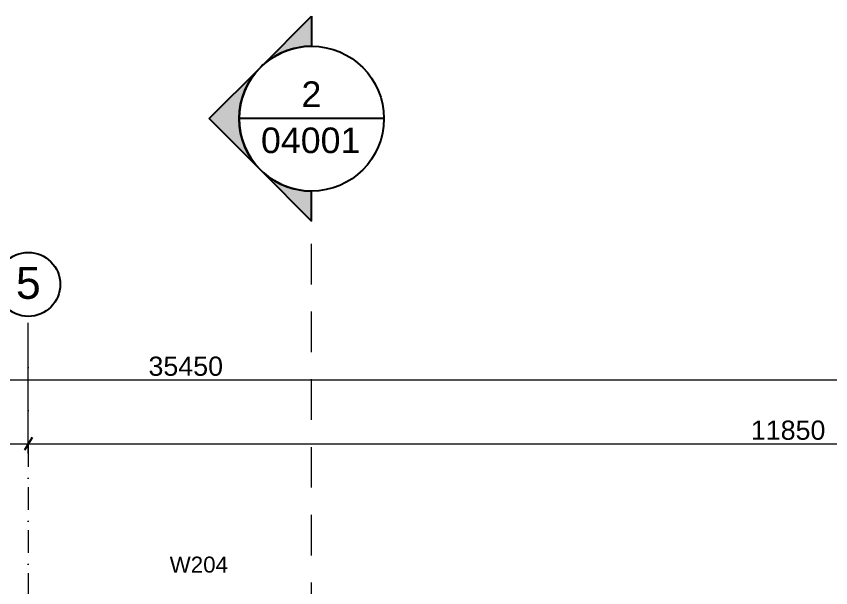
# Model space of a CAD drawing. Header units: millimetres. Extents: x -14278 to 103595, y -22378 to 34603.
# Drawn here: x 78146 to 84510, y -2117 to 2348 of the extents above; entities that cross this region are included whole.
import ezdxf
from ezdxf.enums import TextEntityAlignment as Align

# ---------------------------------------------------------------- set-up
doc = ezdxf.new("R2010")
doc.units = ezdxf.units.MM
doc.header["$MEASUREMENT"] = 0
doc.linetypes.add('Dot & Dashed', pattern=[335.138881, 176.388884, -88.194442, 0, -70.555556])
doc.linetypes.add('Long Dashed', pattern=[529.166651, 317.499995, -211.666656])
for name, color, linetype in [('A-Zz_20_10_90-T_TextWindow', 7, 'Continuous'), ('A-Zz_60_50_80-P_MarkerSection', 7, 'Continuous'), ('NewA-Zz_20_20-D_DimensionGrid', 7, 'Continuous'), ('NewA-Zz_35_40_80-M_GridStructural', 7, 'Continuous')]:
    doc.layers.add(name, color=color, linetype=linetype)
doc.styles.add('GENERATED_STYLE_1', font='')
doc.styles.get('GENERATED_STYLE_1').set_extended_font_data('Arial')
doc.dimstyles.new('GENERATED_STYLE__2', dxfattribs={"dimtxt": 150, "dimasz": 76, "dimexe": 0.18, "dimexo": 300, "dimgap": 0.09, "dimtad": 1, "dimtih": 1, "dimtoh": 1, "dimdec": 0, "dimzin": 0, "dimdsep": 46, "dimtxsty": 'GENERATED_STYLE_1', "dimblk": 'ARROWHEAD_2', "dimblk1": 'ARROWHEAD_2', "dimblk2": 'ARROWHEAD_2', "dimcen": 0.09, "dimclrd": 6, "dimclre": 6, "dimclrt": 7, "dimazin": 0, "dimtfac": 1, "dimtdec": 4, "dimtmove": 0, "dimatfit": 3, "dimfxl": 0, "dimtolj": 1, "dimtzin": 0, "dimarcsym": 0})

# ---------------------------------------------------------------- blocks, each defined once
blk = doc.blocks.new('Standard grid marker')
at = {"layer": 'NewA-Zz_35_40_80-M_GridStructural', "color": 6, "linetype": 'Dot & Dashed', "lineweight": 13}
for q in [(18130.8, 0), (0, 0)]:
    blk.add_line((1000, 0), q, dxfattribs=at)
at = {"layer": 'NewA-Zz_35_40_80-M_GridStructural', "linetype": 'Continuous'}
blk.add_circle((-250, 0), 250, dxfattribs=at)
at = {"layer": 'NewA-Zz_35_40_80-M_GridStructural', "color": 6, "linetype": 'Dot & Dashed', "lineweight": 13}
blk.add_point((1000, 0), dxfattribs=at)
blk.add_point((1000, 0), dxfattribs=at)
at = {"layer": 'NewA-Zz_35_40_80-M_GridStructural', "style": 'GENERATED_STYLE_1'}
blk.add_attdef('AC_MarkerText_1', text='', height=250, rotation=90, dxfattribs=at).set_placement((-250, 14.3), align=Align.MIDDLE_CENTER)
blk = doc.blocks.new('*D1028', base_point=(62039.5, -17767.3))
at = {"layer": 'NewA-Zz_20_20-D_DimensionGrid', "color": 6, "linetype": 'Continuous', "lineweight": 13}
for p, q in [((61739.5, -568.4), (61739.5, -297)), ((97189.5, -568.4), (97189.5, -297)), ((61690.6, -493.4), (61739.5, -493.4)), ((61739.5, -493.4), (97189.5, -493.4)), ((97189.5, -493.4), (97238.4, -493.4))]:
    blk.add_line(p, q, dxfattribs=at)
at = {"layer": 'NewA-Zz_20_20-D_DimensionGrid', "linetype": 'Continuous'}
for p, q in [((61768.4, -443.4), (61710.6, -543.4)), ((97160.6, -543.4), (97218.4, -443.4))]:
    blk.add_line(p, q, dxfattribs=at)
at = {"layer": 'NewA-Zz_20_20-D_DimensionGrid', "insert": (79178.5, -463.4), "char_height": 150, "attachment_point": 7, "style": 'GENERATED_STYLE_1'}
blk.add_mtext('\\A1;{\\fArial|b0|i0|c0|p34;35450}', dxfattribs=at)
blk = doc.blocks.new('ARROWHEAD_2')
at = {"color": 0, "linetype": 'Continuous', "lineweight": 0}
for p, q in [((0, 0), (-1, 0)), ((-0.378, -0.655), (0.378, 0.655))]:
    blk.add_line(p, q, dxfattribs=at)
blk = doc.blocks.new('*D1033', base_point=(62039.5, -17767.3))
at = {"layer": 'NewA-Zz_20_20-D_DimensionGrid', "color": 6, "linetype": 'Continuous', "lineweight": 13}
for p, q in [((70389.5, -1068.4), (70389.5, -47)), ((78239.5, -1068.4), (78239.5, -47)), ((70389.5, -993.4), (78239.5, -993.4))]:
    blk.add_line(p, q, dxfattribs=at)
at = {"layer": 'NewA-Zz_20_20-D_DimensionGrid', "linetype": 'Continuous'}
for p, q in [((70418.4, -943.4), (70360.6, -1043.4)), ((78268.4, -943.4), (78210.6, -1043.4))]:
    blk.add_line(p, q, dxfattribs=at)
at = {"layer": 'NewA-Zz_20_20-D_DimensionGrid', "insert": (74085.7, -963.4), "char_height": 150, "attachment_point": 7, "style": 'GENERATED_STYLE_1'}
blk.add_mtext('\\A1;{\\fArial|b0|i0|c0|p34;7850}', dxfattribs=at)
blk = doc.blocks.new('*D1034', base_point=(62039.5, -17767.3))
at = {"layer": 'NewA-Zz_20_20-D_DimensionGrid', "color": 6, "linetype": 'Continuous', "lineweight": 13}
for p, q in [((78239.5, -1068.4), (78239.5, -47)), ((90089.5, -1068.4), (90089.5, -47)), ((78239.5, -993.4), (90089.5, -993.4))]:
    blk.add_line(p, q, dxfattribs=at)
at = {"layer": 'NewA-Zz_20_20-D_DimensionGrid', "linetype": 'Continuous'}
for p, q in [((78268.4, -943.4), (78210.6, -1043.4)), ((90118.4, -943.4), (90060.6, -1043.4))]:
    blk.add_line(p, q, dxfattribs=at)
at = {"layer": 'NewA-Zz_20_20-D_DimensionGrid', "insert": (83886.1, -963.4), "char_height": 150, "attachment_point": 7, "style": 'GENERATED_STYLE_1'}
blk.add_mtext('\\A1;{\\fArial|b0|i0|c0|p34;11850}', dxfattribs=at)
blk = doc.blocks.new('Label_148_2', base_point=(79147.3, -1795.7))
at = {"layer": 'A-Zz_20_10_90-T_TextWindow', "insert": (79572.3, -1874.2), "char_height": 125, "attachment_point": 2, "style": 'GENERATED_STYLE_1'}
blk.add_mtext('\\fArial|b0|i0|c0|p34;W204\\fArial|b0|i0|c0|p34;\\fArial|b0|i0|c0|p34;\\fArial|b0|i0|c0|p34;\\fArial|b0|i0|c0|p34;\\fArial|b0|i0|c0|p34;\\fArial|b0|i0|c0|p34;\\fArial|b0|i0|c0|p34;\\fArial|b0|i0|c0|p34;\\fArial|b0|i0|c0|p34;\\fArial|b0|i0|c0|p34;\\fArial|b0|i0|c0|p34;\\fArial|b0|i0|c0|p34;\\fArial|b0|i0|c0|p34;\\fArial|b0|i0|c0|p34;\\fArial|b0|i0|c0|p34;\\fArial|b0|i0|c0|p34;\\fArial|b0|i0|c0|p34;\\fArial|b0|i0|c0|p34;\\fArial|b0|i0|c0|p34;\\fArial|b0|i0|c0|p34;\\fArial|b0|i0|c0|p34;\\fArial|b0|i0|c0|p34;\\fArial|b0|i0|c0|p34;\\fArial|b0|i0|c0|p34;\\fArial|b0|i0|c0|p34;\\fArial|b0|i0|c0|p34;\\fArial|b0|i0|c0|p34;\\fArial|b0|i0|c0|p34;\\fArial|b0|i0|c0|p34;}', dxfattribs=at)
blk = doc.blocks.new('Cutting Plane_22_2', base_point=(80453.2, -20036.2))
at = {"layer": 'A-Zz_60_50_80-P_MarkerSection', "linetype": 'Continuous'}
for points in [[(80453.2, 2348.1), (80453.2, 2113.7, 0.198912), (80053.2, 1948.1)], [(80053.2, 1948.1, 0.414214), (80053.2, 1148.1), (79653.2, 1548.1)], [(80453.2, 748.1), (80453.2, 982.4, -0.198912), (80053.2, 1148.1)]]:
    blk.add_hatch(color=256, dxfattribs=at).paths.add_polyline_path(points)
for p, q in [((80053.2, 1948.1), (80453.2, 2348.1)), ((80453.2, 2348.1), (80453.2, 2113.7)), ((79653.2, 1548.1), (80053.2, 1948.1)), ((80053.2, 1148.1), (79653.2, 1548.1)), ((81018.9, 1548.1), (79887.5, 1548.1)), ((80053.2, 1148.1), (80453.2, 748.1)), ((80453.2, 748.1), (80453.2, 982.4))]:
    blk.add_line(p, q, dxfattribs=at)
at = {"layer": 'A-Zz_60_50_80-P_MarkerSection', "color": 6, "linetype": 'Long Dashed', "lineweight": 13}
blk.add_line((80453.2, -3451.9), (80453.2, 748.1), dxfattribs=at)
at = {"layer": 'A-Zz_60_50_80-P_MarkerSection', "linetype": 'Continuous'}
blk.add_circle((80453.2, 1548.1), 565.7, dxfattribs=at)
for start, end in [(90, 135), (135, 225), (225, 270)]:
    blk.add_arc((80453.2, 1548.1), 565.7, start, end, dxfattribs=at)
at = {"layer": 'A-Zz_60_50_80-P_MarkerSection', "char_height": 200, "attachment_point": 9, "style": 'GENERATED_STYLE_1'}
for s, insert in [('\\A1;{\\fArial|b0|i0|c0|p34;2}', (80529.5, 1639.5)), ('\\A1;{\\fArial|b0|i0|c0|p34;04001}', (80834.6, 1276.1))]:
    blk.add_mtext(s, dxfattribs=dict(at, insert=insert))

msp = doc.modelspace()

# ---------------------------------------------------------------- block references
at = {"layer": 'A-Zz_20_10_90-T_TextWindow', "color": 6, "linetype": 'Continuous', "lineweight": 13}
msp.add_blockref('Label_148_2', (79147.3, -1795.7), dxfattribs=at)
at = {"layer": 'A-Zz_60_50_80-P_MarkerSection', "color": 6, "lineweight": 13}
msp.add_blockref('Cutting Plane_22_2', (80453.2, -20036.2), dxfattribs=at)
at = {"layer": 'NewA-Zz_35_40_80-M_GridStructural', "color": 1, "linetype": 'Continuous', "lineweight": 18}
ref = msp.add_blockref('Standard grid marker', (78239.5, 3), dxfattribs=dict(at, zscale=1000, rotation=270))
ref.add_attrib('AC_MarkerText_1', '5', dxfattribs={"color": 7, "height": 250, "rotation": 360, "style": 'GENERATED_STYLE_1'}).set_placement((78239.5, 265.2), align=Align.MIDDLE_CENTER)

# ---------------------------------------------------------------- dimensions: what is measured, and where the dimension line sits
at = {"layer": 'NewA-Zz_20_20-D_DimensionGrid', "color": 6, "linetype": 'Continuous', "lineweight": 13}
for base, p1, p2, picture, middle in [((78239.5, -993.4), (70389.5, 253), (78239.5, 253), '*D1033', (74321.2, -888.4)), ((90089.5, -993.4), (78239.5, 253), (90089.5, 253), '*D1034', (84180.5, -888.4)), ((97189.5, -493.4), (61739.5, 3), (97189.5, 3), '*D1028', (79472.8, -388.4))]:
    dim = msp.add_linear_dim(base=base, p1=p1, p2=p2, dimstyle='GENERATED_STYLE__2', dxfattribs=at)
    dim.commit()
    dim.dimension.update_dxf_attribs({"geometry": picture, "text_midpoint": middle, "dimtype": 160})

doc.saveas('drawing.dxf')
